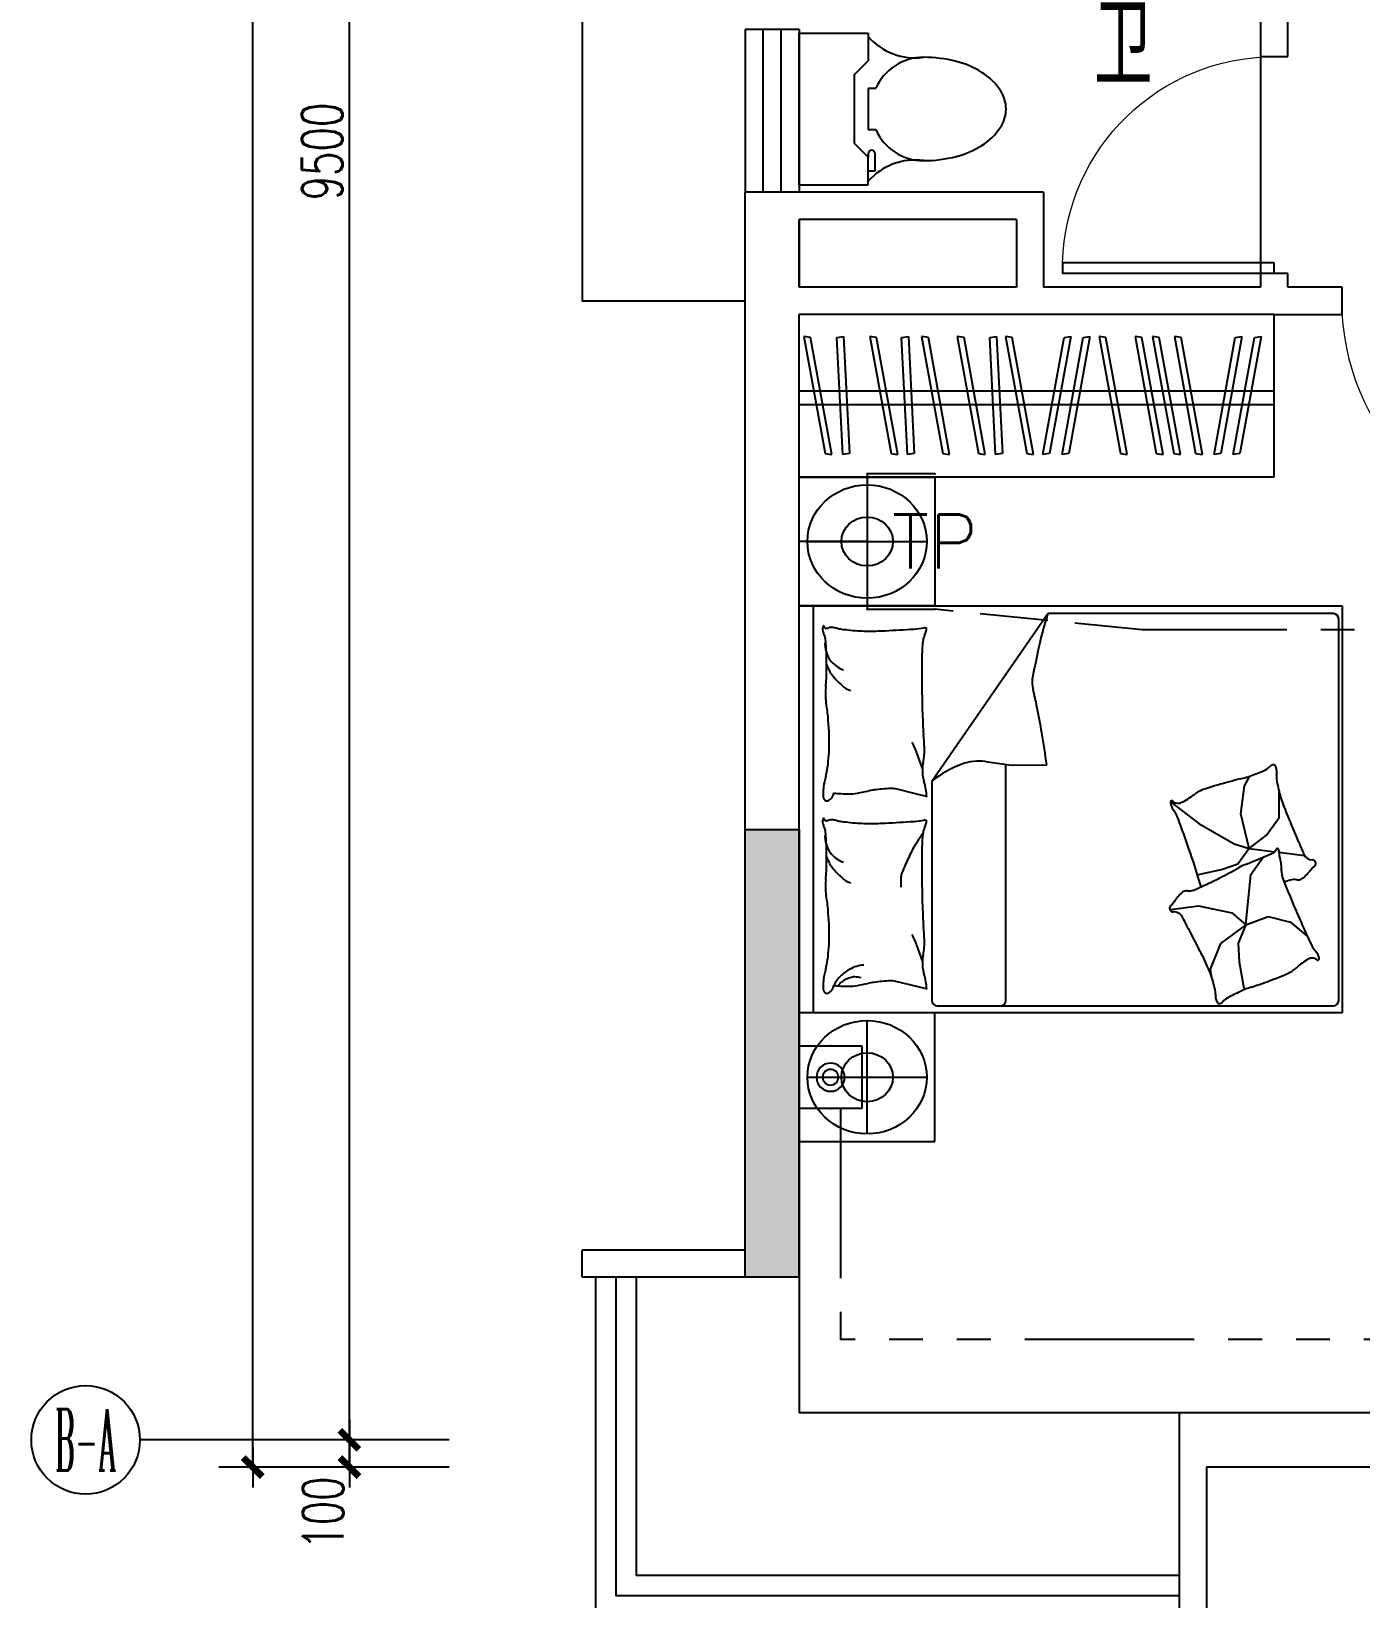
# Model space of a CAD drawing. Extents: x -41969 to 449372, y 65390 to 759577.
# Drawn here: x 276755 to 281653, y 702507 to 708285 of the extents above; entities that cross this region are included whole.
import ezdxf
from ezdxf.enums import TextEntityAlignment as Align

# ---------------------------------------------------------------- set-up
doc = ezdxf.new("R2010")
doc.units = 0
doc.header["$LTSCALE"] = 1000
doc.header["$MEASUREMENT"] = 0
for name, pattern in [('DASH', [0.35, 0.25, -0.1]), ('PHANTOM2', [1.25, 0.625, -0.125, 0.125, -0.125, 0.125, -0.125]), ('PHANTOM3', [1.5, 0.625, -0.125, 0.125, -0.125, 0.125, -0.125, 0.125, -0.125])]:
    doc.linetypes.add(name, pattern=pattern)
for name, color, linetype in [('EQUIP-消防', 241, 'Continuous'), ('EQUIP-通讯', 241, 'Continuous'), ('IN-door', 2, 'Continuous'), ('jg新结构柱', 9, 'Continuous'), ('WALL', 7, 'Continuous'), ('WINDOW', 2, 'Continuous'), ('WIRE-照明', 120, 'Continuous'), ('室外建筑', 8, 'Continuous'), ('标注', 1, 'Continuous'), ('装修家具', 8, 'Continuous')]:
    doc.layers.add(name, color=color, linetype=linetype)
doc.styles.add('_TCH_AXIS', font='COMPLEX', dxfattribs={"bigfont": 'GBCBIG'})
doc.styles.add('_TEL_DIM', font='SIMPLEX', dxfattribs={"width": 0.8, "height": 3.5, "bigfont": 'HZTXT'})
doc.styles.add('DIM_FONT', font='SIMPLEX', dxfattribs={"width": 0.7, "bigfont": 'GBCBIG'})
doc.styles.get("Standard").update_dxf_attribs({"font": 'gbenor.shx', "bigfont": 'gbcbig.shx'})
doc.dimstyles.new('DIMN', dxfattribs={"dimtxt": 300, "dimasz": 1, "dimexe": 250, "dimexo": 0, "dimgap": 150, "dimtad": 1, "dimdec": 0, "dimzin": 0, "dimdsep": 46, "dimtxsty": 'DIM_FONT', "dimblk": '_DIMX', "dimcen": 0.09, "dimclrd": 1, "dimclrt": 7, "dimadec": 0, "dimazin": 0, "dimtfac": 1, "dimtdec": 0, "dimtix": 1, "dimtmove": 2, "dimatfit": 3, "dimldrblk": '_DIMX', "dimfxl": 0, "dimtolj": 1, "dimtzin": 0, "dimarcsym": 0})

# ---------------------------------------------------------------- blocks, each defined once
blk = doc.blocks.new('A$C65FF3140')
at = {"color": 8}
for p, q in [((-16900, -4972.6), (-16900, -4413.8)), ((-16900, -4413.8), (-16646, -4413.8)), ((-16646, -4413.8), (-16646, -4515.4)), ((-16696.8, -4566.2), (-16646, -4515.4)), ((-16696.8, -4820.2), (-16696.8, -4566.2)), ((-16646, -4617), (-16646, -4769.4)), ((-16646, -4617), (-16617.4, -4617)), ((-16646, -4769.4), (-16617.4, -4769.4)), ((-16696.8, -4820.2), (-16646, -4871)), ((-16646, -4858.3), (-16646, -4871)), ((-16646, -4972.6), (-16646, -4871)), ((-16620.6, -4921.8), (-16620.6, -4858.3)), ((-16646, -4921.8), (-16620.6, -4921.8)), ((-16900, -4972.6), (-16646, -4972.6)), ((-15150, -6050.4), (-15150, -5450.4)), ((-16858.4, -5535.9), (-16883.1, -5532.2)), ((-16883.1, -5532.2), (-16804.7, -5963.6)), ((-16780.1, -5967.3), (-16858.4, -5535.9)), ((-16761.8, -5535.9), (-16737.2, -5532.2)), ((-16740.1, -5967.3), (-16761.8, -5535.9)), ((-16737.2, -5532.2), (-16715.5, -5963.6)), ((-16615.7, -5535.9), (-16640.3, -5532.2)), ((-16640.3, -5532.2), (-16562, -5963.6)), ((-16537.3, -5967.3), (-16615.7, -5535.9)), ((-16522.8, -5535.9), (-16498.2, -5532.2)), ((-16501.2, -5967.3), (-16522.8, -5535.9)), ((-16498.2, -5532.2), (-16476.5, -5963.6)), ((-16424.5, -5535.9), (-16449.1, -5532.2)), ((-16449.1, -5532.2), (-16370.8, -5963.6)), ((-16346.1, -5967.3), (-16424.5, -5535.9)), ((-16293, -5535.9), (-16317.7, -5532.2)), ((-16317.7, -5532.2), (-16239.3, -5963.6)), ((-16214.7, -5967.3), (-16293, -5535.9)), ((-16198.1, -5535.9), (-16173.4, -5532.2)), ((-16176.4, -5967.3), (-16198.1, -5535.9)), ((-16173.4, -5532.2), (-16151.8, -5963.6)), ((-16115.7, -5535.9), (-16140.3, -5532.2)), ((-16140.3, -5532.2), (-16062, -5963.6)), ((-16037.3, -5967.3), (-16115.7, -5535.9)), ((-16002, -5967.3), (-15923.7, -5535.9)), ((-15899, -5532.2), (-15977.4, -5963.6)), ((-15931.8, -5967.3), (-15853.4, -5535.9)), ((-15923.7, -5535.9), (-15899, -5532.2)), ((-15828.8, -5532.2), (-15907.1, -5963.6)), ((-15853.4, -5535.9), (-15828.8, -5532.2)), ((-15770.5, -5535.9), (-15795.2, -5532.2)), ((-15795.2, -5532.2), (-15716.8, -5963.6)), ((-15692.2, -5967.3), (-15770.5, -5535.9)), ((-15638, -5535.9), (-15662.7, -5532.2)), ((-15662.7, -5532.2), (-15584.3, -5963.6)), ((-15559.7, -5967.3), (-15638, -5535.9)), ((-15573.6, -5535.9), (-15598.2, -5532.2)), ((-15598.2, -5532.2), (-15519.9, -5963.6)), ((-15495.2, -5967.3), (-15573.6, -5535.9)), ((-15493.1, -5535.9), (-15517.7, -5532.2)), ((-15517.7, -5532.2), (-15439.4, -5963.6)), ((-15414.7, -5967.3), (-15493.1, -5535.9)), ((-15371.7, -5967.3), (-15293.4, -5535.9)), ((-15268.7, -5532.2), (-15347.1, -5963.6)), ((-15301.5, -5967.3), (-15223.1, -5535.9)), ((-15293.4, -5535.9), (-15268.7, -5532.2)), ((-15198.5, -5532.2), (-15276.8, -5963.6)), ((-15223.1, -5535.9), (-15198.5, -5532.2)), ((-15150, -5733.9), (-16900, -5733.9)), ((-16900, -5782.2), (-15150, -5782.2)), ((-16804.7, -5963.6), (-16780.1, -5967.3)), ((-16715.5, -5963.6), (-16740.1, -5967.3)), ((-16562, -5963.6), (-16537.3, -5967.3)), ((-16476.5, -5963.6), (-16501.2, -5967.3)), ((-16370.8, -5963.6), (-16346.1, -5967.3)), ((-16239.3, -5963.6), (-16214.7, -5967.3)), ((-16151.8, -5963.6), (-16176.4, -5967.3)), ((-16062, -5963.6), (-16037.3, -5967.3)), ((-15977.4, -5963.6), (-16002, -5967.3)), ((-15907.1, -5963.6), (-15931.8, -5967.3)), ((-15716.8, -5963.6), (-15692.2, -5967.3)), ((-15584.3, -5963.6), (-15559.7, -5967.3)), ((-15519.9, -5963.6), (-15495.2, -5967.3)), ((-15439.4, -5963.6), (-15414.7, -5967.3)), ((-15347.1, -5963.6), (-15371.7, -5967.3)), ((-15276.8, -5963.6), (-15301.5, -5967.3)), ((-15150, -6050.4), (-16900, -6050.4)), ((-16900, -6050.4), (-16400, -6050.4)), ((-16900, -6525.4), (-16900, -6050.4)), ((-16400, -6050.4), (-16400, -6525.4)), ((-16650, -6078.9), (-16650, -6496.9)), ((-16870, -6287.9), (-16430, -6287.9)), ((-16400, -6525.4), (-16900, -6525.4)), ((-16400, -6525.4), (-16900, -6525.4)), ((-16900, -8025.4), (-16900, -6525.4)), ((-16900, -6525.4), (-14900, -6525.4)), ((-16847.6, -8025.4), (-16847.6, -6525.4)), ((-14900, -6525.4), (-14900, -8025.4)), ((-16411.5, -7171.9), (-15984.1, -6553.8)), ((-14932.2, -6553.8), (-15984.1, -6553.8)), ((-14912.2, -7979.6), (-14912.2, -6573.8)), ((-16213.8, -7099.4), (-16118.4, -7113)), ((-16138.9, -7979.6), (-16138.9, -7110.1)), ((-16118.4, -7113), (-15988.3, -7111.3)), ((-15259.7, -7188.7), (-15239.7, -7152.6)), ((-16461.7, -7220.8), (-16544.3, -7200.2)), ((-16431.7, -7228.3), (-16461.7, -7220.8)), ((-16411.5, -7171.9), (-16411.5, -7979.6)), ((-15273.5, -7291.4), (-15259.7, -7188.7)), ((-15131.3, -7305.3), (-15131.3, -7212.4)), ((-15531.6, -7247.8), (-15427.6, -7327)), ((-15427.6, -7327), (-15297.3, -7402.1)), ((-15241.9, -7419.9), (-15273.5, -7291.4)), ((-15178.7, -7370.5), (-15131.3, -7305.3)), ((-15241.9, -7419.9), (-15178.7, -7370.5)), ((-15297.3, -7402.1), (-15241.9, -7419.9)), ((-15241.9, -7419.9), (-15283.4, -7477.3)), ((-15241.9, -7419.9), (-15147.8, -7431.7)), ((-15200, -7465.5), (-15191.4, -7453.5)), ((-15199.4, -7455.1), (-15156, -7437.4)), ((-15133.1, -7433.5), (-15038.5, -7445.4)), ((-15340.7, -7497), (-15429.6, -7516.8)), ((-15283.4, -7477.3), (-15340.7, -7497)), ((-15255.8, -7478.1), (-15199.4, -7455.1)), ((-15236.1, -7515.4), (-15200, -7465.5)), ((-15255, -7701.2), (-15236.1, -7515.4)), ((-15531.7, -7644.4), (-15428.6, -7630.6)), ((-15428.6, -7630.6), (-15306.5, -7656.4)), ((-15306.5, -7656.4), (-15255, -7701.2)), ((-15255, -7701.2), (-15172.5, -7670.2)), ((-15172.5, -7670.2), (-15089.9, -7690.8)), ((-15255, -7701.2), (-15347.8, -7770)), ((-15255, -7701.2), (-15282.5, -7768.2)), ((-15089.9, -7690.8), (-15027.4, -7744.4)), ((-15347.8, -7770), (-15385.6, -7864.6)), ((-15282.5, -7768.2), (-15279, -7837.1)), ((-15279, -7837.1), (-15261.8, -7935.1)), ((-16461.7, -7930.1), (-16544.3, -7909.4)), ((-15385.6, -7864.6), (-15382.2, -7888.7)), ((-16431.7, -7937.6), (-16461.7, -7930.1)), ((-15261.8, -7935.1), (-15255.4, -7938.4)), ((-16400, -8025.4), (-16900, -8025.4)), ((-16900, -8025.4), (-16900, -8500.4)), ((-14900, -8025.4), (-16900, -8025.4)), ((-16400, -8500.4), (-16400, -8025.4)), ((-16391.5, -7999.6), (-14932.2, -7999.6)), ((-16650, -8471.9), (-16650, -8053.9)), ((-16870, -8262.9), (-16430, -8262.9)), ((-16900, -8500.4), (-16400, -8500.4))]:
    blk.add_line(p, q, dxfattribs=at)
for centre, radius, start, end in [((-16473.8, -4276.3), 228.5, 221.08892, 277.79884), ((-16442.8, -4693.2), 190.5, 89.99993, 156.42175), ((-16442.8, -4988.7), 486, 75.48567, 89.99989), ((-16405.1, -4842.9), 335.5, 57.99453, 75.48567), ((-16347.6, -4750.9), 227, 33.53405, 57.99451), ((-16260.4, -4693.2), 122.4, 359.99997, 33.53399), ((-16260.4, -4693.2), 122.4, 326.46586, 359.99988), ((-16442.8, -4693.2), 190.5, 203.5781, 269.99993), ((-16347.6, -4635.4), 227, 302.00534, 326.4658), ((-16633.3, -4858.3), 12.7, 359.99993, 179.99993), ((-16405.1, -4543.4), 335.5, 284.51418, 302.00532), ((-16473.8, -5110), 228.5, 82.20101, 138.91093), ((-16442.8, -4397.6), 486, 269.99996, 284.51418), ((-14236.1, -7112.9), 1835.1, 162.26361, 164.06481), ((-14932.2, -6573.8), 20, 0, 90), ((-16785.7, -6610.8), 28.9, 175.69746, 210.65125), ((-16789.4, -6610.5), 25.1, 158.2117, 175.69746), ((-16809.6, -6602.5), 3.42, 109.56397, 158.2117), ((-16810, -6601.4), 2.32, 348.10694, 109.56397), ((-16856.9, -6653), 53.9, 5.25919, 30.65125), ((-16803.5, -6602.8), 4.28, 168.10694, 248.0096), ((-16799.3, -6592.3), 15.6, 248.0096, 291.42098), ((-16781.6, -6637.3), 32.8, 81.86652, 111.42098), ((-16811.8, -6848.4), 246, 77.89054, 81.86652), ((-16718.5, -6414), 198.3, 257.89054, 262.3191), ((-16623, -5705.7), 913.1, 262.3191, 266.63125), ((-16636.8, -5939.6), 678.7, 266.63125, 271.63309), ((-16656.3, -5253.4), 1365.2, 271.63309, 273.05496), ((-17310.3, 6999.5), 13635.6, 273.05496, 273.50486), ((-16496.3, -6289.9), 321.2, 273.50486, 279.99836), ((-16398.8, -6656.3), 45.3, 152.71588, 167.13096), ((-16437.2, -6625.3), 19.3, 73.30223, 99.99836), ((-16507.2, -6600.4), 76.7, 332.71588, 343.77885), ((-16517.5, -6597.3), 87.5, 343.77885, 352.87961), ((-16432, -6608), 1.32, 352.87961, 73.30223), ((-12047.8, -7551.7), 4064.6, 167.07446, 169.27244), ((-15368.6, -6789.5), 657.4, 164.06481, 167.07446), ((-16706.2, -6666.6), 99.2, 175.78412, 195.93524), ((-17620.6, -6723.3), 820.8, 1.90789, 5.25919), ((-16706.2, -6666.6), 99.2, 195.93524, 216.08636), ((-18293.7, -6745.7), 1494.3, 359.42426, 1.90789), ((-15284.5, -6742.2), 1164, 176.42603, 179.71346), ((-16300.7, -6678.7), 145.9, 167.13096, 176.42603), ((-16580.7, -6658), 234, 200.86028, 207.23959), ((-16706.2, -6666.6), 99.2, 216.08636, 233.82335), ((-16706.2, -6666.6), 99.2, 233.82335, 251.56035), ((-10730.1, -6764.9), 5718.5, 179.71346, 180.97038), ((-17672.6, -6752), 873.2, 355.19815, 359.42426), ((-16720.5, -6730), 76.8, 207.23959, 218.38857), ((-16473.7, -6534.4), 391.6, 218.38857, 223.81151), ((-16593.8, -6649.7), 225.2, 223.81151, 230.96506), ((-15984.2, -6805.9), 58.1, 169.27244, 187.73038), ((-15849.4, -6787.6), 194.2, 187.73038, 193.1904), ((-16513.8, -6849.3), 289.7, 175.19815, 182.53859), ((-16651, -6855.4), 152.4, 182.53859, 190.18988), ((-16704.6, -6786.3), 49.3, 230.96506, 241.68324), ((-16633, -6653.5), 200.2, 241.68324, 246.99723), ((-13086.1, -6804.8), 3362.2, 180.97038, 182.60963), ((-18487.9, -7406), 2515.8, 11.67414, 13.1904), ((-17321.9, -6976), 529.3, 6.0867, 10.18988), ((-17838.7, -7031.1), 1049, 0, 6.0867), ((-18558.6, -7420.6), 2588, 9.49502, 11.67414), ((-15229.6, -6902.5), 1216.5, 182.60963, 184.61758), ((-17472.4, -7031.1), 682.7, 352.45315, 0), ((-17152, -7343.2), 738.7, 23.48441, 25.31107), ((-17152, -7343.2), 738.7, 21.65774, 23.48441), ((-16668.9, -7057.2), 230.1, 348.44144, 2.74906), ((-17842.3, -7113.6), 1404.8, 2.74906, 4.61758), ((-19734.3, -7617.3), 3780.1, 7.692, 9.49502), ((-17152, -7343.2), 738.7, 19.42798, 21.65774), ((-17152, -7343.2), 738.7, 17.19822, 19.42798), ((-16300.6, -7132.5), 145.9, 168.44144, 186.43405), ((-16239.3, -7277.7), 180.1, 81.86442, 110.14884), ((-16509.3, -7237.4), 304.8, 164.25602, 171.56281), ((-17035.7, -7088.9), 242.2, 344.25602, 352.45315), ((-16326.6, -7135.5), 119.7, 186.43405, 197.38641), ((-16172.2, -7460.7), 375.1, 110.14884, 129.64454), ((-14881.4, -8763.5), 1648.1, 103.841, 105.26254), ((-15406.2, -6633.6), 545.4, 283.841, 286.31224), ((-15303.4, -6984.6), 179.8, 286.31224, 290.77727), ((-16183.9, -4663.9), 2661.9, 290.77727, 291.9373), ((-15217.7, -7063), 75.5, 291.9373, 315.09547), ((-15152.4, -7128.1), 16.8, 84.64276, 135.09547), ((-15151.3, -7117.2), 5.8, 27.29586, 84.64276), ((-15191.4, -7137.9), 50.9, 8.64435, 27.29586), ((-15078.5, -7155.9), 63, 172.216, 188.22934), ((-15200.3, -7139.2), 59.9, 352.216, 8.64435), ((-14715.3, -7103.3), 430, 188.22934, 196.35275), ((-16651.3, -7216.3), 161.1, 171.56281, 180), ((-16722.1, -7216.3), 90.4, 180, 191.27238), ((-16807.3, -7212.6), 34.2, 296.58052, 355.59979), ((-16720.1, -6726.4), 491.8, 263.76764, 270), ((-16720.1, -7014.3), 204, 270, 279.68437), ((-16834.2, -6345.9), 882, 279.68437, 282.19838), ((-16580.8, -7518), 317.1, 98.00505, 102.19838), ((-16533.2, -7856.3), 658.8, 92.66488, 98.00505), ((-16560.7, -7265.9), 67.7, 75.95481, 92.66488), ((-16660.1, -7239.9), 229.7, 9.4841, 17.38641), ((-16700.6, -7246.7), 270.8, 4.08294, 9.4841), ((-15567.8, -7070.9), 194, 300.90563, 309.70047), ((-15392.2, -7282.5), 81, 116.07349, 129.70047), ((-15341.4, -7386.2), 196.5, 107.8396, 116.07349), ((-14788, -9105.9), 2003, 105.26254, 107.8396), ((-16797.9, -7231.4), 13.1, 191.27238, 296.58052), ((-16431.4, -7227.4), 0.917, 255.95506, 4.08294), ((-15496.4, -7250.3), 35.2, 176.05164, 200.34521), ((-15527.2, -7248.2), 4.43, 103.28084, 176.05164), ((-15473.1, -7241.6), 60.1, 200.34521, 218.58539), ((-15526.7, -7250), 6.3, 36.57918, 103.28084), ((-15510.3, -7237.8), 14.2, 216.57918, 259.59261), ((-15582, -7328.5), 79.2, 22.70692, 38.58539), ((-15498.9, -7175.8), 77.1, 259.59261, 267.27138), ((-15501.9, -7237.6), 15.3, 267.27138, 284.57091), ((-15507.9, -7214.3), 39.3, 284.57091, 296.81793), ((-15649, -6935.3), 352, 296.81793, 300.90563), ((-14529.5, -7048.8), 623.6, 196.35275, 203.0962), ((-16785.7, -7320), 28.9, 175.69746, 210.65125), ((-16789.4, -7319.8), 25.1, 158.2117, 175.69746), ((-16809.6, -7311.7), 3.42, 109.56397, 158.2117), ((-16810, -7310.7), 2.32, 348.10694, 109.56397), ((-16856.9, -7362.3), 53.9, 5.25919, 30.65125), ((-16803.5, -7312), 4.28, 168.10694, 248.0096), ((-16799.3, -7301.5), 15.6, 248.0096, 291.42098), ((-16781.6, -7346.6), 32.8, 81.86652, 111.42098), ((-16811.8, -7557.7), 246, 77.89054, 81.86652), ((-16718.5, -7123.2), 198.3, 257.89054, 262.3191), ((-16623, -6414.9), 913.1, 262.3191, 266.63125), ((-16636.8, -6648.8), 678.7, 266.63125, 271.63309), ((-16656.3, -5962.6), 1365.2, 271.63309, 273.05496), ((-17310.3, 6290.3), 13635.6, 273.05496, 273.50486), ((-16496.3, -6999.2), 321.2, 273.50486, 279.99836), ((-16437.2, -7334.5), 19.3, 73.30223, 99.99836), ((-16507.2, -7309.6), 76.7, 332.71588, 343.77885), ((-16517.5, -7306.6), 87.5, 343.77885, 352.87961), ((-16432, -7317.3), 1.32, 352.87961, 73.30223), ((-16281.1, -7621.1), 837.1, 20.12867, 22.70692), ((-20278.3, -9086.1), 5094.2, 19.08362, 20.12867), ((-9732.8, -5003.2), 5838.3, 203.0962, 203.45233), ((-20686.6, -9755.2), 6101.9, 23.10398, 23.45233), ((-16706.2, -7375.9), 99.2, 175.78412, 195.93524), ((-17620.6, -7432.5), 820.8, 1.90789, 5.25919), ((-15854, -7791.3), 728.6, 144.17371, 147.86502), ((-15284.5, -7451.4), 1164, 176.42603, 179.71346), ((-16300.7, -7387.9), 145.9, 167.13096, 176.42603), ((-16398.8, -7365.5), 45.3, 152.71588, 167.13096), ((-16928.7, -8152), 2016.2, 22.01877, 23.10398), ((-16706.2, -7375.9), 99.2, 195.93524, 216.08636), ((-18293.7, -7455), 1494.3, 359.42426, 1.90789), ((-16580.7, -7367.2), 234, 200.86028, 207.23959), ((-16706.2, -7375.9), 99.2, 216.08636, 233.82335), ((-15204.3, -8069.6), 1432.3, 153.50152, 155.67347), ((-16206.3, -7570), 312.6, 147.86502, 153.50152), ((-10730.1, -7474.2), 5718.5, 179.71346, 180.97038), ((-18436.2, -8448.8), 3145, 16.60846, 19.08362), ((-15164.7, -7416), 23.1, 292.23548, 342.81326), ((-15138.2, -7424.2), 4.67, 19.37993, 162.81326), ((-15142.5, -7425.7), 9.2, 355.74068, 19.37993), ((-15099.5, -7428.9), 34, 175.74068, 187.98224), ((-14939.5, -7406.5), 195.5, 187.98224, 194.88069), ((-12188.2, -6235), 3097.2, 202.01877, 202.89436), ((-15008.4, -7425.9), 35.9, 202.89436, 268.84961), ((-17672.6, -7461.2), 873.2, 355.19815, 359.42426), ((-16720.5, -7439.2), 76.8, 207.23959, 218.38857), ((-16473.7, -7243.7), 391.6, 218.38857, 223.81151), ((-16706.2, -7375.9), 99.2, 233.82335, 251.56035), ((-16467.5, -7529.9), 58, 159.32572, 175.91723), ((-16047.7, -7688.3), 506.6, 155.67347, 159.32572), ((-16062.7, -6134.4), 1565.2, 297.08835, 299.93597), ((-15174.7, -7676.5), 214.3, 112.23548, 119.93597), ((-15301.8, -7502.7), 179.4, 7.67836, 14.88069), ((-15194.6, -7488.3), 71.2, 355.48816, 7.67836), ((-15057.5, -7499.1), 66.3, 175.48816, 188.12157), ((-15007.8, -7492), 116.6, 188.12157, 201.00435), ((-15184.5, -7362.1), 217.6, 312.08167, 318.38902), ((-15515.6, -7068), 660.5, 318.38902, 319.38782), ((-14723.8, -7747), 382.5, 138.07538, 139.38782), ((-15009.4, -7474.5), 12.7, 316.7905, 88.84961), ((-14974.8, -7521.6), 45.2, 131.47671, 138.07538), ((-15050.9, -7435.5), 69.7, 311.47671, 316.7905), ((-16513.8, -7558.6), 289.7, 175.19815, 182.53859), ((-16593.8, -7358.9), 225.2, 223.81151, 230.96506), ((-16704.6, -7495.5), 49.3, 230.96506, 241.68324), ((-16633, -7362.7), 200.2, 241.68324, 246.99723), ((-16254, -7545.1), 272.1, 175.91723, 183.5552), ((-15829.5, -6643.4), 1005.4, 292.41622, 295.05285), ((-15534.1, -7583.2), 116.6, 10.73662, 16.60846), ((-16118.1, -6026.1), 1686.8, 295.05285, 297.08835), ((-12180.6, -6406.5), 3145, 201.00435, 203.4795), ((-14779.8, -8492.3), 1005.4, 108.02034, 109.34479), ((-15076.6, -7579.7), 45.8, 77.55494, 108.02034), ((-15061.9, -7512.9), 22.6, 257.55494, 301.49769), ((-15090.5, -7466.2), 77.4, 301.49769, 312.08167), ((-16651, -7564.6), 152.4, 182.53859, 190.18988), ((-17321.9, -7685.2), 529.3, 6.0867, 10.18988), ((-13086.1, -7514.1), 3362.2, 180.97038, 182.60963), ((-15560.7, -7596.3), 45.2, 315.8726, 322.47126), ((-15828.2, -7390.8), 382.5, 322.47126, 323.7837), ((-14986.7, -8007.1), 660.5, 142.78491, 143.7837), ((-15339.4, -7739.2), 217.6, 136.47756, 142.78491), ((-15441.1, -7642.7), 77.4, 125.89357, 136.47756), ((-15473.2, -7598.3), 22.6, 81.95082, 125.89357), ((-15463.6, -7530.5), 45.8, 261.95082, 292.41622), ((-17838.7, -7740.3), 1049, 0, 6.0867), ((-15229.6, -7611.8), 1216.5, 182.60963, 184.61758), ((-15522.6, -7640.6), 12.7, 141.18639, 273.24549), ((-15478.2, -7676.3), 69.7, 135.8726, 141.18639), ((-15519.9, -7689.1), 35.9, 27.29024, 93.24549), ((-18240.4, -9092.7), 3097.2, 26.41465, 27.29024), ((-10392.7, -5629.9), 5094.2, 203.4795, 204.52455), ((-17472.4, -7740.3), 682.7, 352.45315, 0), ((-17152, -8052.4), 738.7, 23.48441, 25.31107), ((-17842.3, -7822.8), 1404.8, 2.74906, 4.61758), ((-13660.9, -6817.9), 2016.2, 206.41465, 207.49986), ((-17152, -8052.4), 738.7, 21.65774, 23.48441), ((-17152, -8052.4), 738.7, 19.42798, 21.65774), ((-16668.9, -7766.5), 230.1, 348.44144, 2.74906), ((-10036.9, -4931.4), 6101.9, 207.49986, 207.84822), ((-20594.2, -10509.1), 5838.3, 27.49208, 27.84822), ((-14265.8, -7397), 837.1, 204.52455, 207.1028), ((-14940.5, -7742.3), 79.2, 207.1028, 222.98127), ((-15042.4, -7837.3), 60.1, 24.74109, 42.98127), ((-17035.7, -7798.2), 242.2, 344.25602, 352.45315), ((-16648.7, -7988.6), 139.9, 106.51498, 117.39883), ((-16648.7, -7988.6), 139.9, 95.63113, 106.51498), ((-17152, -8052.4), 738.7, 17.19822, 19.42798), ((-16300.6, -7841.8), 145.9, 168.44144, 186.43405), ((-16326.6, -7844.7), 119.7, 186.43405, 197.38641), ((-15968.4, -8101.8), 623.6, 20.74863, 27.49208), ((-14934.9, -8000.2), 194, 125.30151, 134.09635), ((-14843.5, -8129.2), 352, 121.21381, 125.30151), ((-15005.6, -7861.8), 39.3, 108.96679, 121.21381), ((-15013.4, -7839), 15.3, 91.66726, 108.96679), ((-15011.6, -7900.9), 77.1, 83.98849, 91.66726), ((-15005, -7838.2), 14.2, 40.97506, 83.98849), ((-14989.5, -7824.8), 6.3, 220.97506, 287.67673), ((-15019.8, -7826.8), 35.2, 0.44752, 24.74109), ((-14989, -7826.6), 4.43, 287.67673, 0.44752), ((-16651.3, -7925.5), 161.1, 171.56281, 180), ((-16509.3, -7946.6), 304.8, 164.25602, 171.56281), ((-16648.7, -7988.6), 139.9, 135.09762, 152.79641), ((-16684.7, -7979.2), 89.9, 131.44291, 143.73593), ((-16648.7, -7988.6), 139.9, 117.39883, 135.09762), ((-16709.4, -7951.3), 52.6, 115.35512, 131.44291), ((-16667.2, -8040.3), 151.1, 111.81492, 115.35512), ((-16647, -8090.9), 205.6, 108.7799, 111.81492), ((-16695.1, -7949.4), 56.2, 90, 108.7799), ((-16695.1, -7984.8), 91.5, 75.31489, 90), ((-16580.8, -8227.2), 317.1, 98.00505, 102.19838), ((-16533.2, -8565.5), 658.8, 92.66488, 98.00505), ((-16560.7, -7975.1), 67.7, 75.95481, 92.66488), ((-16660.1, -7949.1), 229.7, 9.4841, 17.38641), ((-16700.6, -7955.9), 270.8, 4.08294, 9.4841), ((-15787.3, -8033.2), 430, 12.62522, 20.74863), ((-15868.4, -6031), 2003, 289.65842, 292.23548), ((-15184.8, -7703.2), 196.5, 292.23548, 300.46937), ((-15126.2, -7802.7), 81, 300.46937, 314.09635), ((-16722.1, -7925.5), 90.4, 180, 191.27238), ((-16797.9, -7940.6), 13.1, 191.27238, 296.58052), ((-16807.3, -7921.8), 34.2, 296.58052, 355.59979), ((-16720.1, -7435.7), 491.8, 263.76764, 270), ((-16720.1, -7723.5), 204, 270, 279.68437), ((-16834.2, -7055.1), 882, 279.68437, 282.19838), ((-16431.4, -7936.7), 0.917, 255.95506, 4.08294), ((-15429.2, -7953), 63, 356.61188, 12.62522), ((-15306.6, -7960.3), 59.9, 176.61188, 193.04023), ((-15315.3, -7962.3), 50.9, 193.04023, 211.69174), ((-15283.3, -8035), 75.5, 116.33318, 139.49135), ((-14136.1, -10352.9), 2661.9, 115.17315, 116.33318), ((-15191.8, -8106.5), 179.8, 110.70812, 115.17315), ((-15062.5, -8448.6), 545.4, 108.23689, 110.70812), ((-15749, -6365.2), 1648.1, 288.23689, 289.65842), ((-16391.5, -7979.6), 20, 180, 270), ((-16158.9, -7979.6), 20, 270, 0), ((-15353.7, -7986), 5.8, 211.69174, 269.03864), ((-15353.5, -7975), 16.8, 269.03864, 319.49135), ((-14932.2, -7979.6), 20, 270, 0)]:
    blk.add_arc(centre, radius, start, end, dxfattribs=at)
at = {"color": 8, "linetype": 'Continuous'}
for centre in [(-16650, -6287.9), (-16650, -8262.9)]:
    blk.add_ellipse(centre, major_axis=(220, 0), ratio=0.95, dxfattribs=at)
at = {"color": 8}
for centre in [(-16650, -6287.9), (-16650, -8262.9)]:
    blk.add_ellipse(centre, major_axis=(95, 0), ratio=0.95, dxfattribs=at)
at = {"color": 8, "ltscale": 1e-06, "style": 'DIM_FONT', "text_generation_flag": 4, "width": 0.8, "flags": 9}
for tag, p, rotation in [('YSIZE', (7913.6, 18100), 270), ('XSIZE', (7913.6, 18100), 270), ('YSIZE', (5350, 12479.8), 270.00007), ('XSIZE', (5350, 12479.8), 270.00007), ('YSIZE', (7913.6, 10300), 270), ('XSIZE', (7913.6, 10300), 270), ('YSIZE', (5350, 4679.8), 270.00007), ('XSIZE', (5350, 4679.8), 270.00007), ('YSIZE', (-4020.2, -3750), 180.00007), ('XSIZE', (-4020.2, -3750), 180.00007), ('YSIZE', (3779.8, -3750), 180.00007), ('XSIZE', (3779.8, -3750), 180.00007), ('YSIZE', (12500, -4413.8), 270.00007), ('XSIZE', (12500, -4413.8), 270.00007), ('XSIZE', (12451, -6050.4), 180), ('YSIZE', (12451, -6050.4), 180), ('YSIZE', (10569.5, -6235.4), 180), ('XSIZE', (10569.5, -6235.4), 180), ('XSIZE', (-6200, -6313.6), 180), ('YSIZE', (-6200, -6313.6), 180), ('XSIZE', (1600, -6313.6), 180), ('YSIZE', (1600, -6313.6), 180)]:
    blk.add_attdef(tag, p, '', height=0.5, rotation=rotation, dxfattribs=at)
at = {"color": 8, "style": 'DIM_FONT', "oblique": 0, "width": 0.8, "flags": 9}
for tag, p, rotation in [('YSIZE', (5516.7, 17078.2), 360), ('XSIZE', (5516.7, 17078.2), 360), ('YSIZE', (5516.7, 9278.2), 360), ('XSIZE', (5516.7, 9278.2), 360), ('YSIZE', (-7221.8, -3916.7), 270), ('XSIZE', (-7221.8, -3916.7), 270), ('YSIZE', (578.2, -3916.7), 270), ('XSIZE', (578.2, -3916.7), 270)]:
    blk.add_attdef(tag, p, '', height=0.413, rotation=rotation, dxfattribs=at)
at = {"color": 8, "ltscale": 1e-06, "style": 'DIM_FONT', "width": 0.8, "flags": 9}
for tag, p, rotation in [('YSIZE', (5350, 16101), 89.99993), ('XSIZE', (5350, 16101), 89.99993), ('XSIZE', (7913.6, 10500), 90), ('YSIZE', (7913.6, 10500), 90), ('YSIZE', (7913.6, 2700.1), 90), ('XSIZE', (7913.6, 2700.1), 90), ('YSIZE', (-16900, -4413.8), 269.99993), ('XSIZE', (-16900, -4413.8), 269.99993)]:
    blk.add_attdef(tag, p, '', height=0.5, rotation=rotation, dxfattribs=at)
at = {"color": 8, "style": 'DIM_FONT', "text_generation_flag": 4, "width": 0.8, "flags": 9}
for tag, p, rotation in [('YSIZE', (5516.7, 11521.8), 0), ('XSIZE', (5516.7, 11521.8), 0), ('YSIZE', (5516.7, 3721.8), 0), ('XSIZE', (5516.7, 3721.8), 0), ('YSIZE', (9342.9, -1535.9), 180), ('XSIZE', (9342.9, -1535.9), 180), ('YSIZE', (-4978.2, -3916.7), 270), ('XSIZE', (-4978.2, -3916.7), 270), ('YSIZE', (2821.8, -3916.7), 270), ('XSIZE', (2821.8, -3916.7), 270)]:
    blk.add_attdef(tag, p, '', height=0.413, rotation=rotation, dxfattribs=at)
at = {"color": 8, "ltscale": 1e-06, "style": 'DIM_FONT', "oblique": 0, "width": 0.8, "flags": 9}
for tag, p, rotation in [('YSIZE', (5350, 8320.2), 89.99993), ('XSIZE', (5350, 8320.2), 89.99993), ('YSIZE', (-8179.8, -3750), 359.99993), ('XSIZE', (-8179.8, -3750), 359.99993), ('YSIZE', (-379.8, -3750), 359.99993), ('XSIZE', (-379.8, -3750), 359.99993)]:
    blk.add_attdef(tag, p, '', height=0.5, rotation=rotation, dxfattribs=at)
at = {"color": 8, "text_generation_flag": 4, "flags": 9}
for tag, p, height, width in [('YSIZE', (-14000.3, -1399.1), 0.666, 0.834261), ('XSIZE', (-14000.3, -1399.1), 0.666, 0.834261), ('YSIZE', (-10846.1, -3267.1), 0.5, 0.8), ('XSIZE', (-10846.1, -3267.1), 0.5, 0.8)]:
    blk.add_attdef(tag, p, '', height=height, rotation=180, dxfattribs=dict(at, width=width))
at = {"color": 8, "flags": 9}
for tag, p, height, width in [('YSIZE', (9600.3, -1399.1), 0.666, 0.834261), ('XSIZE', (9600.3, -1399.1), 0.666, 0.834261), ('YSIZE', (6446.1, -3267.1), 0.5, 0.8), ('XSIZE', (6446.1, -3267.1), 0.5, 0.8)]:
    blk.add_attdef(tag, p, '', height=height, dxfattribs=dict(at, width=width))
at = {"color": 8, "style": 'DIM_FONT', "width": 0.8, "flags": 9}
for tag in ['YSIZE', 'XSIZE']:
    blk.add_attdef(tag, (-13742.9, -1535.9), '', height=0.413, dxfattribs=at)
at = {"color": 8, "flags": 9}
for tag, p in [('YSIZE', (5880.4, -5584.1)), ('XSIZE', (5880.4, -5584.1)), ('YSIZE', (5880.4, -5584.1)), ('XSIZE', (5880.4, -5584.1)), ('YSIZE', (9400, -8940.7)), ('XSIZE', (9400, -8940.7))]:
    blk.add_attdef(tag, p, '', height=0.5, dxfattribs=at)
at = {"color": 8, "ltscale": 1e-06, "style": 'DIM_FONT', "width": 0.8, "flags": 9}
for tag, p in [('YSIZE', (-16900, -6050.4)), ('XSIZE', (-16900, -6050.4)), ('YSIZE', (-14969.5, -6235.4)), ('XSIZE', (-14969.5, -6235.4)), ('YSIZE', (-6000, -6313.6)), ('XSIZE', (-6000, -6313.6)), ('YSIZE', (1800, -6313.6)), ('XSIZE', (1800, -6313.6))]:
    blk.add_attdef(tag, p, '', height=0.5, dxfattribs=at)
at = {"color": 8, "text_generation_flag": 4, "flags": 9}
for tag, p in [('YSIZE', (-10280.4, -6139.1)), ('XSIZE', (-10280.4, -6139.1)), ('YSIZE', (-13800, -9000.4)), ('XSIZE', (-13800, -9000.4))]:
    blk.add_attdef(tag, p, '', height=0.5, rotation=180, dxfattribs=at)
blk = doc.blocks.new('sdarw52y5fghg')
at = {"layer": 'jg新结构柱'}
h = blk.add_hatch(color=256, dxfattribs=at)
h.dxf.hatch_style = 1
h.paths.add_polyline_path([(16257.6, -2243070.7), (16257.6, -2242470.7), (16507.6, -2242470.7), (16507.6, -2242820.7), (17907.6, -2242820.7), (17907.6, -2243070.7)])
h.paths.add_polyline_path([(24257.6, -2243070.7), (23728.4, -2243070.7), (23728.4, -2242870.7), (24057.6, -2242870.7), (24057.6, -2240670.7), (24257.6, -2240670.7)])
h.paths.add_polyline_path([(14257.6, -2235370.7), (16457.6, -2235370.7), (16457.6, -2235570.7), (14457.6, -2235570.7), (14457.6, -2237020.7), (14257.6, -2237020.7)])
h.paths.add_polyline_path([(26057.6, -2240370.7), (26057.6, -2239770.7), (26257.6, -2239770.7), (26257.6, -2240170.7), (28157.6, -2240170.7), (28157.6, -2240370.7)])
h.paths.add_polyline_path([(33757.6, -2240370.7), (33757.6, -2239770.7), (33557.6, -2239770.7), (33557.6, -2240170.7), (32107.6, -2240170.7), (32107.6, -2240370.7)])
h.paths.add_polyline_path([(33757.6, -2224570.7), (33757.6, -2225170.7), (33557.6, -2225170.7), (33557.6, -2224770.7), (32107.6, -2224770.7), (32107.6, -2224570.7)])
h.paths.add_polyline_path([(26057.6, -2224570.7), (26057.6, -2225170.7), (26257.6, -2225170.7), (26257.6, -2224770.7), (27707.6, -2224770.7), (27707.6, -2224570.7)])
h.paths.add_polyline_path([(27707.6, -2232370.7), (27707.6, -2232570.7), (26357.6, -2232570.7), (26357.6, -2233170.7), (26057.6, -2233170.7), (26057.6, -2231770.7), (26357.6, -2231770.7), (26357.6, -2232370.7)])
h.paths.add_polyline_path([(32107.6, -2232370.7), (32107.6, -2232570.7), (33457.6, -2232570.7), (33457.6, -2233170.7), (33757.6, -2233170.7), (33757.6, -2231770.7), (33457.6, -2231770.7), (33457.6, -2232370.7)])
h.paths.add_polyline_path([(35157.6, -2242871.1), (34557.6, -2242871.1), (34557.6, -2243071.1), (34957.6, -2243071.1), (34957.6, -2244521.1), (35157.6, -2244521.1)])
h.paths.add_polyline_path([(32057.6, -2244520.7), (31857.6, -2244520.7), (31857.6, -2243070.7), (31457.6, -2243070.7), (31457.6, -2242870.7), (32457.6, -2242870.7), (32457.6, -2243070.7), (32057.6, -2243070.7)])
h.paths.add_polyline_path([(34957.6, -2251870.7), (35157.6, -2251870.7), (35157.6, -2251670.7), (35157.6, -2250220.7), (34957.6, -2250220.7)])
h.paths.add_polyline_path([(14457.6, -2243070.3), (13857.6, -2243070.3), (13857.6, -2242870.3), (14257.6, -2242870.3), (14257.6, -2241420.3), (14457.6, -2241420.3)])
h.paths.add_polyline_path([(5357.6, -2242870.7), (5957.6, -2242870.7), (5957.6, -2243070.7), (5557.6, -2243070.7), (5557.6, -2244520.7), (5357.6, -2244520.7)])
h.paths.add_polyline_path([(8457.6, -2244520.3), (8657.6, -2244520.3), (8657.6, -2243070.3), (9057.6, -2243070.3), (9057.6, -2242870.3), (8057.6, -2242870.3), (8057.6, -2243070.3), (8457.6, -2243070.3)])
h.paths.add_polyline_path([(28157.6, -2244870.7), (27957.6, -2244870.7), (27957.6, -2245070.7), (27957.6, -2247120.7), (28157.6, -2247120.7)])
h.paths.add_polyline_path([(12357.6, -2244870.7), (12557.6, -2244870.7), (12557.6, -2245070.7), (12557.6, -2247120.7), (12357.6, -2247120.7)])
h.paths.add_polyline_path([(20157.6, -2246770.3), (20357.6, -2246770.3), (20357.6, -2245170.3), (20757.6, -2245170.3), (20757.6, -2244870.3), (19757.6, -2244870.3), (19757.6, -2245170.3), (20157.6, -2245170.3)])
h.paths.add_polyline_path([(5557.6, -2251870.7), (5357.6, -2251870.7), (5357.6, -2251670.7), (5357.6, -2250220.7), (5557.6, -2250220.7)])
h.paths.add_polyline_path([(32057.6, -2250920.7), (31857.6, -2250920.7), (31857.6, -2252370.7), (31457.6, -2252370.7), (31457.6, -2252570.7), (32457.6, -2252570.7), (32457.6, -2252370.7), (32057.6, -2252370.7)])
h.paths.add_polyline_path([(28157.6, -2250920.7), (27957.6, -2250920.7), (27957.6, -2252370.7), (27557.6, -2252370.7), (27557.6, -2252570.7), (28557.6, -2252570.7), (28557.6, -2252370.7), (28157.6, -2252370.7)])
h.paths.add_polyline_path([(20357.6, -2250920.7), (20157.6, -2250920.7), (20157.6, -2252270.7), (19557.6, -2252270.7), (19557.6, -2252570.7), (20957.6, -2252570.7), (20957.6, -2252270.7), (20357.6, -2252270.7)])
h.paths.add_polyline_path([(12557.6, -2250920.7), (12357.6, -2250920.7), (12357.6, -2252370.7), (11957.6, -2252370.7), (11957.6, -2252570.7), (12957.6, -2252570.7), (12957.6, -2252370.7), (12557.6, -2252370.7)])
h.paths.add_polyline_path([(8657.6, -2250920.7), (8457.6, -2250920.7), (8457.6, -2252370.7), (8057.6, -2252370.7), (8057.6, -2252570.7), (9057.6, -2252570.7), (9057.6, -2252370.7), (8657.6, -2252370.7)])
h.paths.add_polyline_path([(23657.6, -2235570.7), (24057.6, -2235570.7), (24057.6, -2236770.7), (24257.6, -2236770.7), (24257.6, -2235370.7), (23657.6, -2235370.7)])
h.paths.add_polyline_path([(22657.6, -2235570.7), (22657.6, -2235370.7), (21957.6, -2235370.7), (21957.6, -2235570.7)])
blk.add_lwpolyline([(5557.6, -2251870.7), (5357.6, -2251870.7), (5357.6, -2251670.7), (5357.6, -2251670.7), (5357.6, -2250220.7), (5557.6, -2250220.7)], close=True, dxfattribs=at)
blk = doc.blocks.new('_DIMX')
blk.add_line((-150, 0), (150, 0))
at = {"const_width": 50}
blk.add_lwpolyline([(-70, -70), (70, 70)], dxfattribs=at)
blk = doc.blocks.new('*D75')
at = {"layer": 'Defpoints', "color": 0}
for p in [(84621, -2167743.9), (84989.2, -2167743.9), (84989.2, -2167843.9)]:
    blk.add_point(p, dxfattribs=at)
at = {"layer": '标注', "color": 0, "lineweight": -2}
for p, q in [((84989.2, -2167743.9), (84496, -2167743.9)), ((84989.2, -2167843.9), (84496, -2167843.9))]:
    blk.add_line(p, q, dxfattribs=at)
at = {"layer": '标注', "color": 1, "lineweight": -2}
blk.add_line((84621, -2167843.4), (84621, -2167744.4), dxfattribs=at)
at = {"layer": '标注', "color": 1, "lineweight": -2, "xscale": 0.5, "yscale": 0.5, "zscale": 0.5}
for p, rotation in [((84621, -2167743.9), 90), ((84621, -2167843.9), 270)]:
    blk.add_blockref('_DIMX', p, dxfattribs=dict(at, rotation=rotation))
at = {"layer": '标注', "color": 7, "insert": (84523.9, -2168013.7), "char_height": 150, "attachment_point": 5, "rotation": 90, "style": 'DIM_FONT'}
blk.add_mtext('\\A1;100', dxfattribs=at)
blk = doc.blocks.new('*D76')
at = {"layer": 'Defpoints', "color": 0}
for p in [(84621, -2158243.9), (84989.2, -2158243.9), (84989.2, -2167743.9)]:
    blk.add_point(p, dxfattribs=at)
at = {"layer": '标注', "color": 0, "lineweight": -2}
for p, q in [((84989.2, -2158243.9), (84496, -2158243.9)), ((84989.2, -2167743.9), (84496, -2167743.9))]:
    blk.add_line(p, q, dxfattribs=at)
at = {"layer": '标注', "color": 1, "lineweight": -2}
blk.add_line((84621, -2167743.4), (84621, -2158244.4), dxfattribs=at)
at = {"layer": '标注', "color": 1, "lineweight": -2, "xscale": 0.5, "yscale": 0.5, "zscale": 0.5}
for p, rotation in [((84621, -2158243.9), 90), ((84621, -2167743.9), 270)]:
    blk.add_blockref('_DIMX', p, dxfattribs=dict(at, rotation=rotation))
at = {"layer": '标注', "color": 7, "insert": (84521, -2162993.9), "char_height": 150, "attachment_point": 5, "rotation": 90, "style": 'DIM_FONT'}
blk.add_mtext('\\A1;9500', dxfattribs=at)
blk = doc.blocks.new('*D85')
at = {"layer": 'Defpoints', "color": 0}
for p in [(84264.9, -2132693.9), (84989.2, -2132693.9), (84989.2, -2167843.9)]:
    blk.add_point(p, dxfattribs=at)
at = {"layer": '标注', "color": 0, "lineweight": -2}
for p, q in [((84989.2, -2132693.9), (84139.9, -2132693.9)), ((84989.2, -2167843.9), (84139.9, -2167843.9))]:
    blk.add_line(p, q, dxfattribs=at)
at = {"layer": '标注', "color": 1, "lineweight": -2}
blk.add_line((84264.9, -2167843.4), (84264.9, -2132694.4), dxfattribs=at)
at = {"layer": '标注', "color": 1, "lineweight": -2, "xscale": 0.5, "yscale": 0.5, "zscale": 0.5}
for p, rotation in [((84264.9, -2132693.9), 90), ((84264.9, -2167843.9), 270)]:
    blk.add_blockref('_DIMX', p, dxfattribs=dict(at, rotation=rotation))
at = {"layer": '标注', "color": 7, "insert": (84164.9, -2150268.9), "char_height": 150, "attachment_point": 5, "rotation": 90, "style": 'DIM_FONT'}
blk.add_mtext('\\A1;35150', dxfattribs=at)
blk = doc.blocks.new('$TCHSYS$WIN2D')
for p, q in [((-0.5, 0.5), (0.5, 0.5)), ((-0.5, 0.5), (-0.5, -0.5)), ((0.5, 0.5), (0.5, -0.5)), ((0.5, 0.1667), (-0.5, 0.1667)), ((0.5, -0.1667), (-0.5, -0.1667)), ((-0.5, -0.5), (0.5, -0.5))]:
    blk.add_line(p, q)
blk = doc.blocks.new('$DorLib2D$00000001')
for p, q in [((0.45, 0.975), (0.5, 0.975)), ((0.45, 0), (0.45, 0.975)), ((0.5, 0), (0.5, 0.975)), ((0.5, 0), (0.45, 0))]:
    blk.add_line(p, q)
at = {"lineweight": 13}
blk.add_arc((0.475, 0), 0.975, 91.46928, 180, dxfattribs=at)
blk = doc.blocks.new('$equip$00001867')
for p, q in [((-0.5, 0.499), (-0.5, 0.999)), ((0.5, 0.999), (0.5, 0.499)), ((0.5, 0.499), (-0.5, 0.499)), ((0, 0.5), (0, 0))]:
    blk.add_line(p, q)
for p in [(-0.5, 0.999), (0.5, 0.999), (-0.5, 0.499), (0.5, 0.499), (0, 0)]:
    blk.add_point(p)
at = {"color": 7, "style": '_TEL_DIM'}
blk.add_attdef('$TEXT$', text='', height=0.4, dxfattribs=at).set_placement((0, 0.999), align=Align.MIDDLE_CENTER)
at = {"color": 7, "style": '_TEL_DIM', "flags": 1}
blk.add_attdef('A', text='', height=0.00002, dxfattribs=at).set_placement((0, 0), align=Align.MIDDLE_CENTER)
blk = doc.blocks.new('$equip$00001722')
for p, q in [((-0.5, 0), (-0.5, -1)), ((0.5, 0), (-0.5, 0)), ((0.5, -1), (0.5, 0)), ((-0.5, -1), (0.5, -1))]:
    blk.add_line(p, q)
for radius in [0.225, 0.126]:
    blk.add_circle((0, -0.5), radius)
for p in [(0, 0), (-0.5, -0.5), (0.5, -0.5), (0, -1)]:
    blk.add_point(p)
at = {"flags": 9}
blk.add_attdef('A', (0, 0), '', height=0.00002, dxfattribs=at)
blk.add_attdef('B', text='', height=0.4, dxfattribs=at).set_placement((0.884, -0.7), align=Align.MIDDLE_CENTER)
blk = doc.blocks.new('A$C1C350876')
at = {"layer": '标注', "color": 1}
blk.add_line((-14865.3, -10665), (-16005.3, -10665), dxfattribs=at)
blk.add_circle((-16205.3, -10665), 200, dxfattribs=at)
at = {"layer": '标注', "color": 0, "style": '_TCH_AXIS', "width": 0.318182}
blk.add_text('B-A', height=226.27, dxfattribs=at).set_placement((-16318.5, -10778.1), (-16092.2, -10778.1), align=Align.FIT)
at = {"layer": '标注', "color": 1}
for p1, p2, distance, picture, middle in [((-14865.3, -10765), (-14865.3, 24385), 724.2, '*D85', (-15689.5, 6810)), ((-14865.3, -10665), (-14865.3, -1165), 368.2, '*D76', (-15333.4, -5915))]:
    dim = blk.add_aligned_dim(p1=p1, p2=p2, distance=distance, dimstyle='DIMN', override={"dimscale": 0.5, "dimgap": 50}, dxfattribs=at)
    dim.commit()
    dim.dimension.update_dxf_attribs({"geometry": picture, "text_midpoint": middle, "insert": (-99854.4, 2157078.9)})
dim = blk.add_linear_dim(base=(-15233.4, -10665), p1=(-14865.3, -10765), p2=(-14865.3, -10665), angle=90, dimstyle='DIMN', override={"dimscale": 0.5, "dimgap": 50}, dxfattribs=at)
dim.commit()
dim.dimension.update_dxf_attribs({"geometry": '*D75', "text_midpoint": (-15330.5, -10934.7), "dimtype": 129, "insert": (-99854.4, 2157078.9)})

msp = doc.modelspace()

# ---------------------------------------------------------------- linework, layer by layer
at = {"layer": 'IN-door'}
msp.add_lwpolyline([(281284.7, 708191.8), (281284.7, 707391.8)], dxfattribs=at)
at = {"layer": 'WALL'}
for p, q in [((281284.7, 709241.8), (281284.7, 708191.8)), ((281384.7, 708191.8), (281384.7, 709241.8)), ((281284.7, 708191.8), (281384.7, 708191.8)), ((280484.7, 707691.8), (279384.7, 707691.8)), ((279584.7, 707691.8), (279384.7, 707691.8)), ((279384.7, 707291.8), (279384.7, 707691.8)), ((280484.7, 707691.8), (280484.7, 707341.8)), ((279584.7, 707591.8), (279584.7, 707342.2)), ((280384.7, 707591.8), (279584.7, 707591.8)), ((279584.7, 707341.8), (279584.7, 707591.8)), ((280384.7, 707591.8), (280384.7, 707341.8)), ((281384.7, 707391.8), (281284.7, 707391.8)), ((281284.7, 707391.8), (281284.7, 707341.8)), ((281384.7, 707341.8), (281384.7, 707391.8)), ((280384.7, 707341.8), (279584.7, 707341.8)), ((281284.7, 707341.8), (280484.7, 707341.8)), ((281584.7, 707341.8), (281384.7, 707341.8)), ((281584.7, 707241.8), (281584.7, 707341.8)), ((279384.7, 703792.2), (279384.7, 707291.8)), ((280434.7, 707241.8), (279584.7, 707241.8)), ((279584.7, 703692.2), (279584.7, 707241.8)), ((281334.7, 707241.8), (280434.7, 707241.8)), ((281334.7, 707241.8), (281584.7, 707241.8)), ((279384.7, 703792.2), (278784.7, 703792.2)), ((278784.7, 703692.2), (278784.7, 703792.2)), ((279584.7, 703692.2), (278784.7, 703692.2)), ((280984.7, 703192.2), (280984.7, 702392.2)), ((281084.7, 702992.2), (281084.7, 702392.2))]:
    msp.add_line(p, q, dxfattribs=at)
at = {"layer": 'WALL', "color": 0}
for p, q in [((282484.7, 703192.2), (280984.7, 703192.2)), ((282484.7, 702992.2), (281084.7, 702992.2))]:
    msp.add_line(p, q, dxfattribs=at)
at = {"layer": 'WINDOW'}
msp.add_line((279584.7, 703692.2), (279584.7, 703191.8), dxfattribs=at)
for points in [[(280984.7, 702442.2), (278834.7, 702442.2), (278834.7, 703692.2)], [(280984.7, 702517.2), (278909.7, 702517.2), (278909.7, 703692.2)], [(280984.7, 702592.2), (278984.7, 702592.2), (278984.7, 703692.2)], [(280984.7, 703191.8), (279584.7, 703191.8)]]:
    msp.add_lwpolyline(points, dxfattribs=at)
at = {"layer": 'WIRE-照明', "linetype": 'DASH'}
msp.add_line((280848.6, 706078.3), (280084.2, 706154.3), dxfattribs=at)
at = {"layer": 'WIRE-照明', "linetype": 'PHANTOM3'}
msp.add_line((285881.1, 706078.3), (280848.6, 706078.3), dxfattribs=at)
at = {"layer": 'WIRE-照明', "linetype": 'PHANTOM2'}
for p in [(279736.2, 704314.1), (283540.3, 703461.8)]:
    msp.add_line(p, (279736.2, 703461.8), dxfattribs=at)
at = {"layer": '室外建筑'}
msp.add_lwpolyline([(278784.7, 709141.8), (278784.7, 707291.4), (279384.7, 707291.4)], dxfattribs=at)

# ---------------------------------------------------------------- block references
at = {"layer": 'EQUIP-消防', "xscale": -230.4000000000233, "yscale": 230.3999999999069, "zscale": 230.4}
msp.add_blockref('$equip$00001722', (279699.9, 704544.5), dxfattribs=at)
at = {"layer": 'EQUIP-通讯'}
ref = msp.add_blockref('$equip$00001867', (279584.7, 706404.3), dxfattribs=dict(at, xscale=-500, yscale=500, zscale=500, rotation=270))
ref.add_attrib('$TEXT$', 'TP', dxfattribs={"layer": '0', "color": 7, "height": 200, "style": '_TEL_DIM'}).set_placement((280084.2, 706404.3), align=Align.MIDDLE_CENTER)
at = {"layer": 'IN-door'}
for p, xscale, yscale, zscale, rotation in [((281334.7, 707791.8), -800, 800, 99.99999684083741, 90.00000048276878), ((282034.7, 707291.8), -900, 900, 99.99999961775029, 180.0000000707031)]:
    msp.add_blockref('$DorLib2D$00000001', p, dxfattribs=dict(at, xscale=xscale, yscale=yscale, zscale=zscale, rotation=rotation))
at = {"layer": 'jg新结构柱'}
msp.add_blockref('sdarw52y5fghg', (274027.1, 2955562.9), dxfattribs=at)
at = {"layer": 'WINDOW', "xscale": -600, "yscale": -200.000000026077, "zscale": -600, "rotation": 90.00000002546315}
msp.add_blockref('$TCHSYS$WIN2D', (279484.7, 707991.8), dxfattribs=at)
at = {"layer": '标注'}
msp.add_blockref('A$C1C350876', (293160.1, 713757.2), dxfattribs=at)
at = {"layer": '装修家具'}
msp.add_blockref('A$C65FF3140', (296484.7, 712692.2), dxfattribs=at)

# ---------------------------------------------------------------- texts
at = {"color": 9}
msp.add_text('卫', height=300, dxfattribs=at).set_placement((280670.2, 708086.4))

doc.saveas('drawing.dxf')
